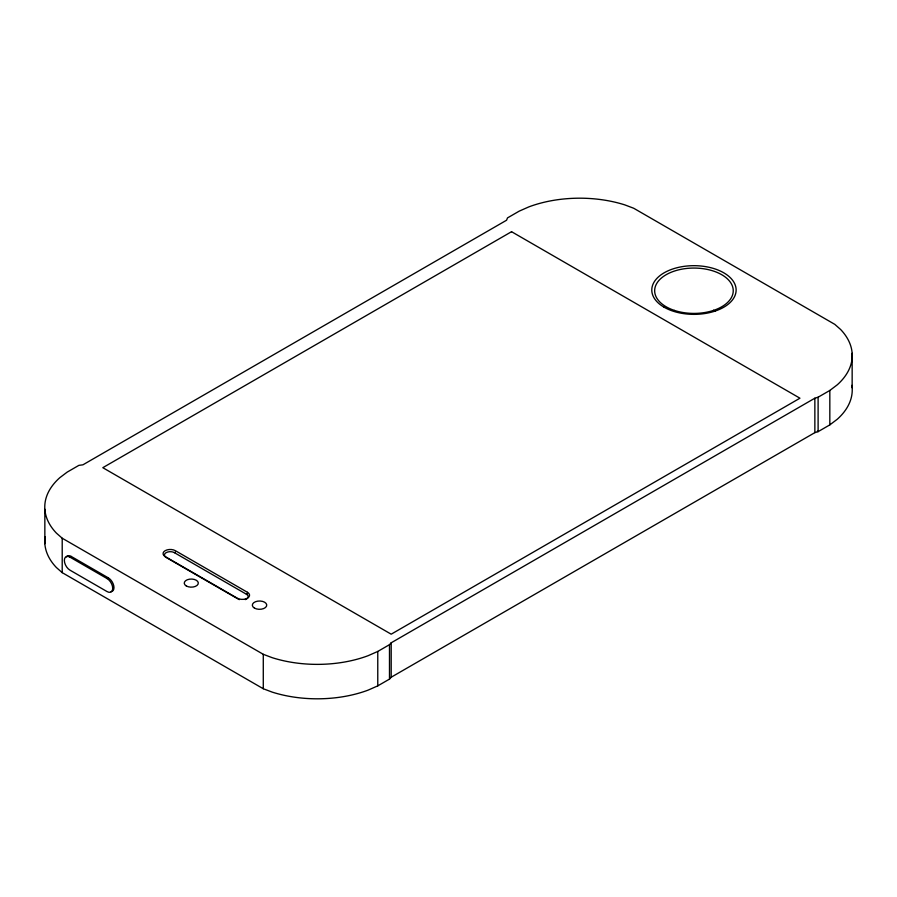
<?xml version="1.0" encoding="UTF-8"?>
<svg xmlns="http://www.w3.org/2000/svg" width="897" height="897" viewBox="0 0 897 897"><rect width="100%" height="100%" fill="white"/><g stroke="black" fill="none" stroke-linecap="round" stroke-linejoin="round"><path stroke-width="1.35" d="M389.489 644.674L391.193 642.801L814.857 398.201L818.109 397.214L829.826 390.453L837.215 384.858A93.456 53.955 0 0 0 840.612 329.479L834.793 324.355L633.719 208.261L624.839 204.897A93.456 53.955 0 0 0 528.916 206.859L519.228 211.131L507.511 217.893L506.57 220.225L82.928 464.814L78.891 465.352L67.174 472.125L59.785 477.709A93.456 53.955 0 0 0 56.388 533.098L62.207 538.222L263.281 654.305L272.161 657.669A93.456 53.955 0 0 0 368.084 655.707L377.772 651.446L389.489 644.674L389.489 679.107L377.772 685.869L368.084 690.141A93.456 53.955 0 0 1 272.161 692.103L263.281 688.739L62.207 572.645L56.388 567.521A93.456 53.955 0 0 1 45.119 536.787M389.489 679.107L391.193 677.224L814.857 432.634L818.109 431.648L829.826 424.875L837.215 419.291A93.456 53.955 0 0 0 851.892 385.34M69.988 557.16L107.091 578.576A7.972 4.597 60 0 1 112.719 588.331A7.972 4.597 60 0 1 107.091 591.594L69.988 570.167A7.972 4.597 60 0 1 64.349 560.412A7.972 4.597 60 0 1 69.988 557.16L71.233 556.443L108.324 577.859A7.972 4.597 60 0 1 113.773 585.819A7.972 4.597 60 0 1 111.15 591.628M107.091 578.576L108.324 577.859M239.432 599.611A5.864 3.386 0 0 1 238.221 599.073L166.113 557.441A5.864 3.386 0 0 1 166.113 552.664A5.864 3.386 0 0 1 174.399 552.664L175.352 552.115M246.44 594.251L247.449 593.736M817.335 431.199L818.109 431.648L818.109 397.214M174.399 552.664L246.507 594.285A5.864 3.386 0 0 1 245.285 599.611M852.15 353.283L852.15 387.717M829.826 390.453L829.826 424.875M814.857 398.201L814.857 432.634M391.193 642.801L391.193 677.224M377.772 651.446L377.772 685.869M263.281 654.305L263.281 688.739M62.207 538.222L62.207 572.645M44.85 509.283L44.85 543.717M66.344 556.869A7.972 4.597 60 0 1 71.233 556.443M511.548 231.695L102.807 467.685L391.193 634.19L799.945 398.201L511.548 231.695M713.597 310.384L715.032 311.102L713.597 310.384M247.449 592.3L175.352 550.68A7.187 4.149 0 0 0 165.171 550.68A7.187 4.149 0 0 0 165.171 556.555L237.268 598.176A7.187 4.149 0 0 0 247.449 598.176A7.187 4.149 0 0 0 247.449 592.3M664.139 307.234A42.17 24.342 0 0 0 734.688 296.324A42.17 24.342 0 0 0 683.032 266.51A42.17 24.342 0 0 0 664.139 307.234M674.309 310.384A39.3 22.683 0 0 0 733.241 290.74A39.3 22.683 0 0 0 674.309 271.096A39.3 22.683 0 0 0 674.309 310.384M254.456 608.099A7.187 4.149 0 0 0 266.487 606.237A7.187 4.149 0 0 0 257.674 601.147A7.187 4.149 0 0 0 254.456 608.099M186.318 585.976A7.03 4.059 0 0 0 198.069 584.149A7.03 4.059 0 0 0 189.469 579.182A7.03 4.059 0 0 0 186.318 585.976"/></g></svg>
